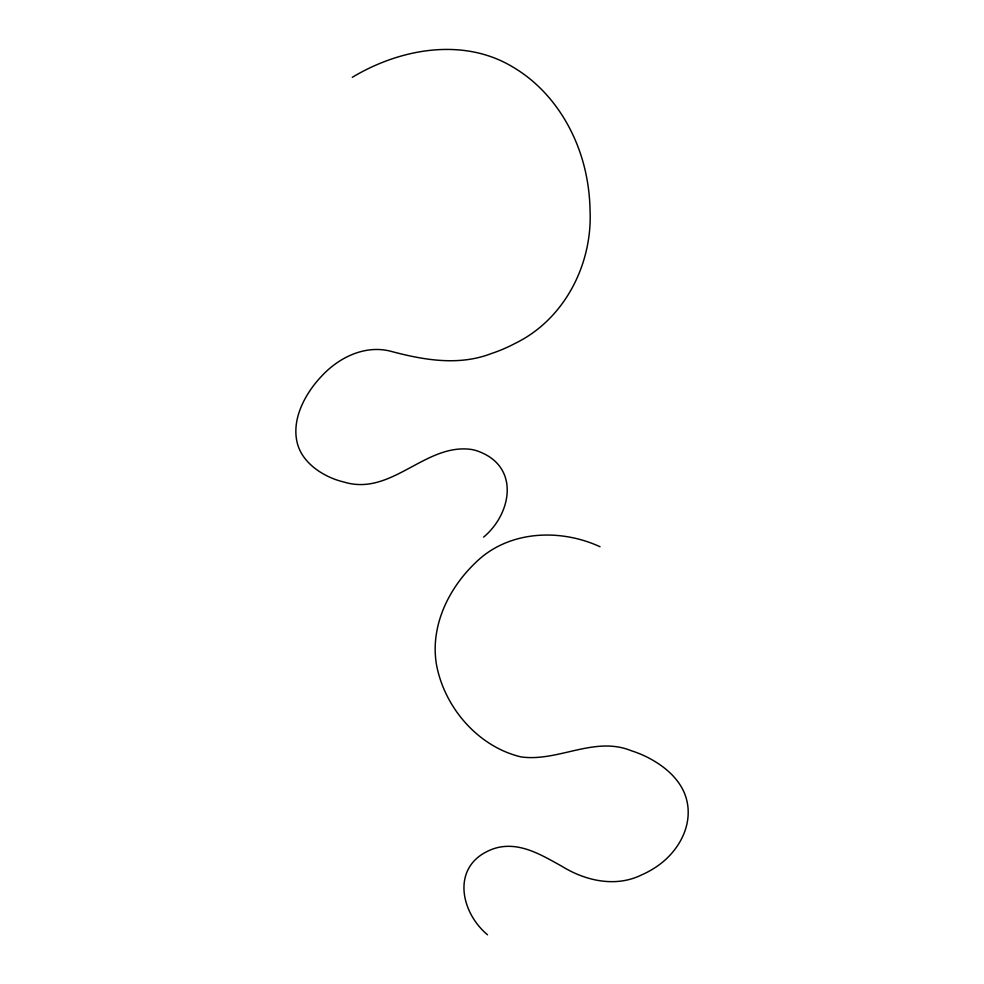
<?xml version="1.0" encoding="UTF-8"?>
<svg xmlns="http://www.w3.org/2000/svg" width="984" height="984" viewBox="0 0 984 984"><rect width="100%" height="100%" fill="white"/><g stroke="black" fill="none" stroke-linecap="round" stroke-linejoin="round"><path stroke-width="1.48" d="M483.636 537.104C510.893 514.349 519.675 469.331 481.84 452.751A44.219 44.219 0 0 0 471.914 449.528C425.494 442.554 391.743 496.526 344.166 482.099A80.061 80.061 0 0 1 330.304 477.449C319.369 472.554 309.173 465.26 302.543 455.137A41.869 41.869 0 0 1 297.574 444.202C292.027 424.202 300.637 403.342 312.334 387.253A110.663 110.663 0 0 1 321.854 375.913C339.049 357.34 365.187 344.621 390.759 351.263C423.391 359.984 458.47 366.196 491.09 353.65A159.051 159.051 0 0 0 515.026 343.453C564.681 319.345 592.762 263.933 590.019 209.752A190.281 190.281 0 0 0 586.12 174.758C577.19 131.02 551.569 89.655 512.541 66.838C462.886 37.06 399.688 48.77 352.297 77.318M600.043 546.747C559.859 528.187 508.015 530.425 475.42 562.799C453.193 584.078 436.945 613.093 435.285 644.237A97.121 97.121 0 0 0 436.33 663.819C443.993 706.979 477.818 746.659 521.028 756.905C558.199 762.133 594.398 735.638 631.334 750.743A109.421 109.421 0 0 1 647.263 757.2C662.515 764.986 677.054 776.339 684.126 792.378A50.123 50.123 0 0 1 687.73 805.318C691.174 830.545 675.504 854.752 654.741 867.851A89.852 89.852 0 0 1 641.433 874.997C615.431 887.728 585.246 880.803 561.667 866.154C542.688 855.699 521.914 842.771 499.257 847.224A44.219 44.219 0 0 0 489.331 850.447C451.496 867.027 460.278 912.045 487.523 934.8"/></g></svg>
